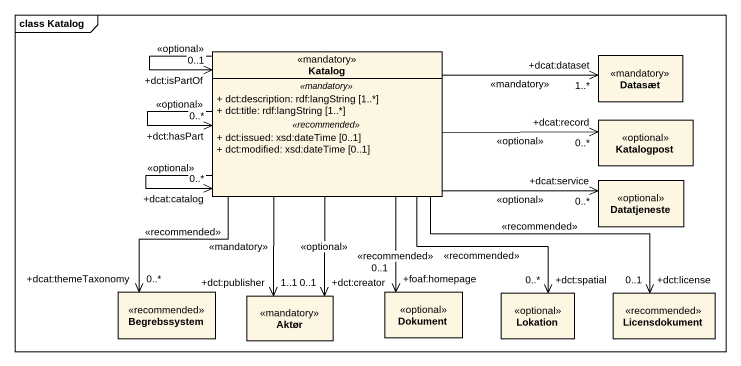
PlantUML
@startuml
mainframe class Katalog
hide circle
hide empty members
skinparam classAttributeIconSize 0
class Katalog <<mandatory>> {
  .. <<mandatory>> ..
  + dct:description: rdf:langString [1..*]
  + dct:title: rdf:langString [1..*]
  .. <<recommended>> ..
  + dct:issued: xsd:dateTime [0..1]
  + dct:modified: xsd:dateTime [0..1]
}
class Datasæt <<mandatory>>
class Katalogpost <<optional>>
class Datatjeneste <<optional>>
class Begrebssystem <<recommended>>
class Aktør <<mandatory>>
class Dokument <<optional>>
class Lokation <<optional>>
class Licensdokument <<recommended>>
Katalog --> "+dcat:catalog\n0..*" Katalog : <<optional>>
Katalog --> "+dct:hasPart\n0..*" Katalog : <<optional>>
Katalog --> "+dct:isPartOf\n0..1" Katalog : <<optional>>
Katalog -right-> "+dcat:dataset\n1..*" Datasæt : <<mandatory>>
Katalog -right-> "+dcat:record\n0..*" Katalogpost : <<optional>>
Katalog -right-> "+dcat:service\n0..*" Datatjeneste : <<optional>>
Katalog --> "+dcat:themeTaxonomy\n0..*" Begrebssystem : <<recommended>>
Katalog --> "+dct:creator\n0..1" Aktør : <<optional>>
Katalog --> "+dct:publisher\n1..1" Aktør : <<mandatory>>
Katalog --> "+foaf:homepage\n0..1" Dokument : <<recommended>>
Katalog --> "+dct:spatial\n0..*" Lokation : <<recommended>>
Katalog -right-> "+dct:license\n0..1" Licensdokument : <<recommended>>
@enduml
